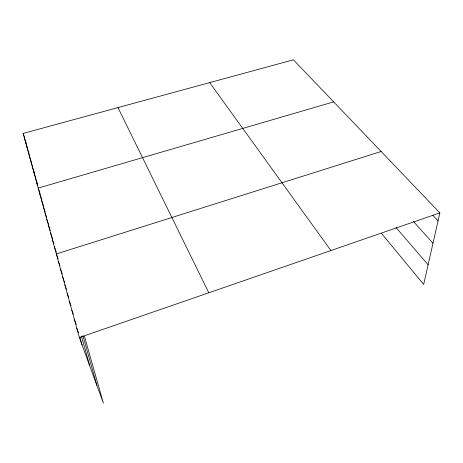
<?xml version="1.0" encoding="UTF-8"?>
<svg xmlns="http://www.w3.org/2000/svg" width="463" height="463" viewBox="0 0 463 463"><rect width="100%" height="100%" fill="white"/><g stroke="black" fill="none" stroke-linecap="round" stroke-linejoin="round"><path stroke-width="0.69" d="M84.457 336.3L103.394 403.186L79.37 337.533L23.15 133.419L293.415 59.814L439.85 212.876L423.674 284.438L381.564 233.502M79.37 337.533L439.85 212.876M381.136 151.505L56.347 253.944L58.124 258.956M333.667 101.889L38.209 188.088L40.078 193.488M432.633 215.104L438.044 220.857M413.569 221.621L432.986 243.249M395.981 227.437L428.107 264.819M209.693 82.617L330.912 250.547M117.978 107.595L208.796 292.778M76.794 328.169L78.519 332.909M71.84 310.181L73.316 314.261M74.283 319.059L76.256 324.482M69.456 301.529L71.03 305.904M64.866 284.878L66.441 289.259M67.135 293.096L68.703 297.478M60.503 269.032L62.291 274.044M62.661 276.857L63.553 279.363M64.004 280.619L64.675 282.494M58.402 261.398L59.958 265.785M52.383 239.55L53.928 243.932M54.345 246.663L56.336 252.3M48.598 225.811L50.27 230.58M50.467 232.6L52.632 238.74M43.233 206.33L45.125 211.759M44.98 212.679L46.641 217.436M46.769 219.173L48.916 225.296M39.847 194.038L41.959 200.12M41.52 200.12L43.406 205.537M32.369 166.883L34.441 172.896M33.787 172.028L35.865 178.058M35.229 177.277L37.318 183.319M36.704 182.63L37.636 185.322M26.952 147.234L28.995 153.184M28.272 152.009L29.863 156.65M29.609 156.87L31.212 161.523M30.975 161.83L32.584 166.495M23.15 133.419L24.718 138.009M24.394 137.939L26.194 143.2M25.662 142.546L27.467 147.819M82.889 335.634L96.877 385.366M81.546 336.572L89.648 365.62M79.873 336.942L82.084 344.947"/></g></svg>
